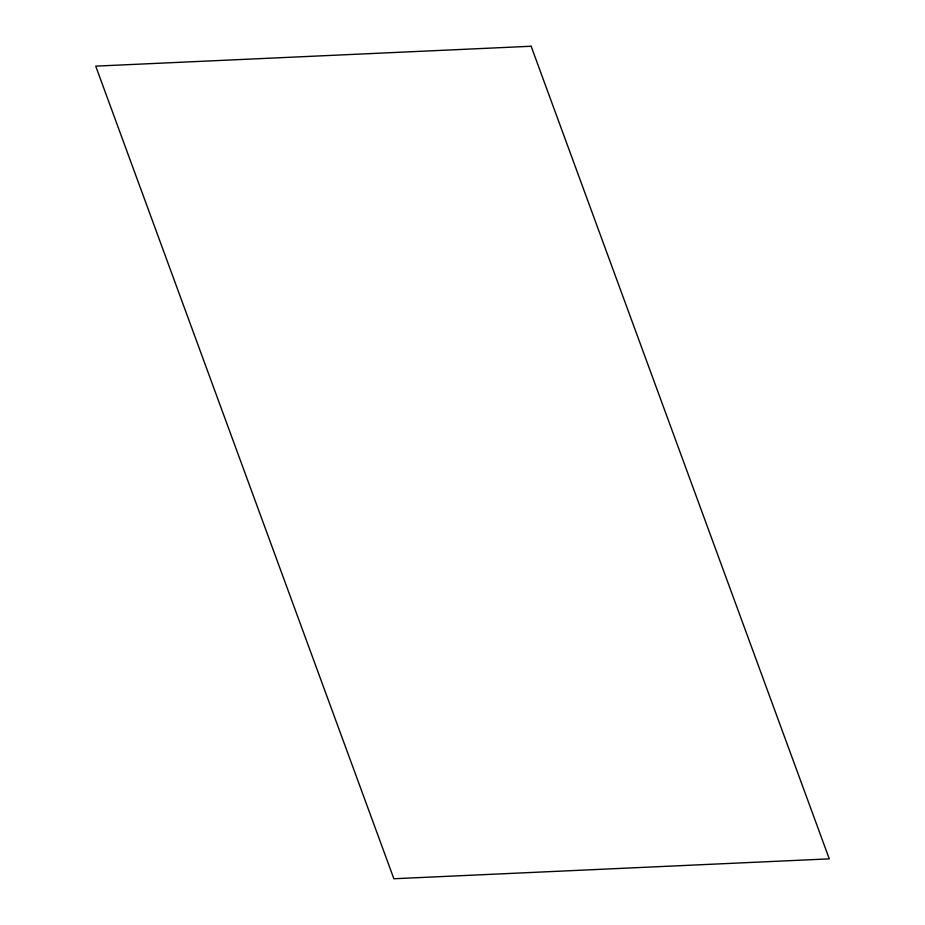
<?xml version="1.0" encoding="UTF-8"?>
<svg xmlns="http://www.w3.org/2000/svg" width="925" height="925" viewBox="0 0 925 925"><rect width="100%" height="100%" fill="white"/><g stroke="black" fill="none" stroke-linecap="round" stroke-linejoin="round"><path stroke-width="1.39" d="M531.123 46.25L95.714 66.138L393.877 878.75L829.286 858.862L531.123 46.25"/></g></svg>
